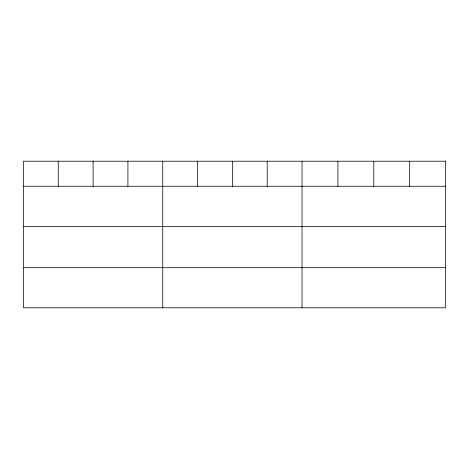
<?xml version="1.0" encoding="UTF-8"?>
<svg xmlns="http://www.w3.org/2000/svg" width="469" height="469" viewBox="0 0 469 469"><rect width="100%" height="100%" fill="white"/><g stroke="black" fill="none" stroke-linecap="round" stroke-linejoin="round"><path stroke-width="0.7" d="M23.45 186.263L445.55 186.263M23.45 226.369L445.55 226.369M23.45 267.688L445.55 267.688M409.671 161.207L409.671 186.263M373.793 161.207L373.793 186.263M337.915 161.207L337.915 186.263M302.036 161.207L302.036 307.793M267.213 161.207L267.213 186.263M232.389 161.207L232.389 186.263M197.566 161.207L197.566 186.263M162.743 161.207L162.743 307.793M127.92 161.207L127.92 186.263M93.097 161.207L93.097 186.263M58.273 161.207L58.273 186.263M445.55 161.207L23.45 161.207L23.45 307.793L445.55 307.793L445.55 161.207"/></g></svg>
